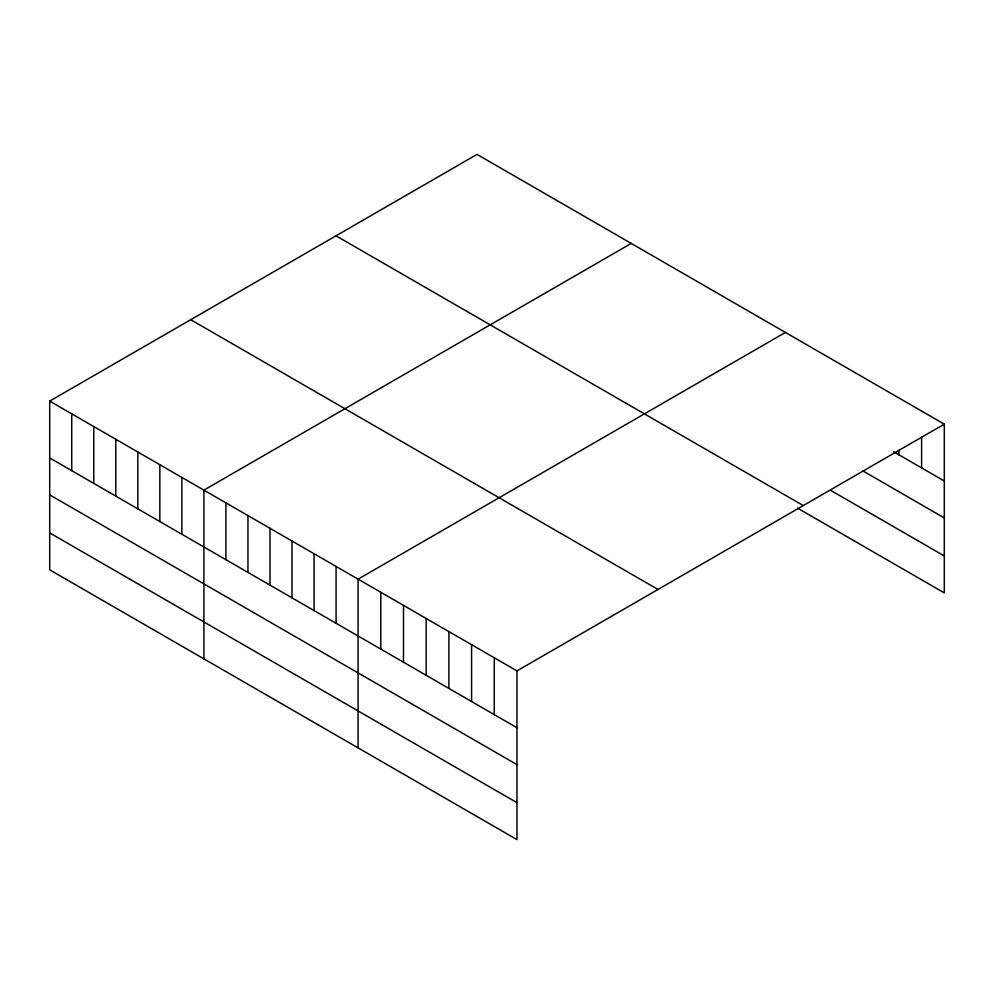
<?xml version="1.0" encoding="UTF-8"?>
<svg xmlns="http://www.w3.org/2000/svg" width="994" height="994" viewBox="0 0 994 994"><rect width="100%" height="100%" fill="white"/><g stroke="black" fill="none" stroke-linecap="round" stroke-linejoin="round"><path stroke-width="1.49" d="M49.7 401.116L516.967 670.888L516.967 839.607L49.7 569.835L49.7 401.116L477.033 154.393L944.3 424.165L944.3 592.884L797.449 508.096M631.227 243.418L203.894 490.141L203.894 658.86M785.434 332.443L358.088 579.167L358.088 747.886M516.967 670.888L944.3 424.165M893.569 451.711L944.3 480.997M862.867 470.907L944.3 517.924M830.822 490.44L944.3 555.957M336.009 235.814L803.276 505.586M190.724 319.695L657.991 589.467M49.7 457.948L516.967 727.72M49.7 494.863L516.967 764.634M49.7 532.908L516.967 802.68M921.6 437.174L921.6 467.888M898.911 450.183L898.911 454.792M494.267 657.792L494.267 714.611M471.578 644.684L471.578 701.515M448.878 631.575L448.878 688.407M426.177 618.479L426.177 675.299M403.489 605.371L403.489 662.203M380.789 592.275L380.789 649.094M336.071 566.443L336.071 623.275M314.042 553.733L314.042 610.564M292.012 541.009L292.012 597.841M269.983 528.299L269.983 585.118M247.953 515.575L247.953 572.407M225.924 502.865L225.924 559.684M181.865 477.418L181.865 534.25M159.835 464.707L159.835 521.539M137.818 451.984L137.818 508.816M115.789 439.273L115.789 496.093M93.759 426.55L93.759 483.382M71.73 413.839L71.73 470.659"/></g></svg>
